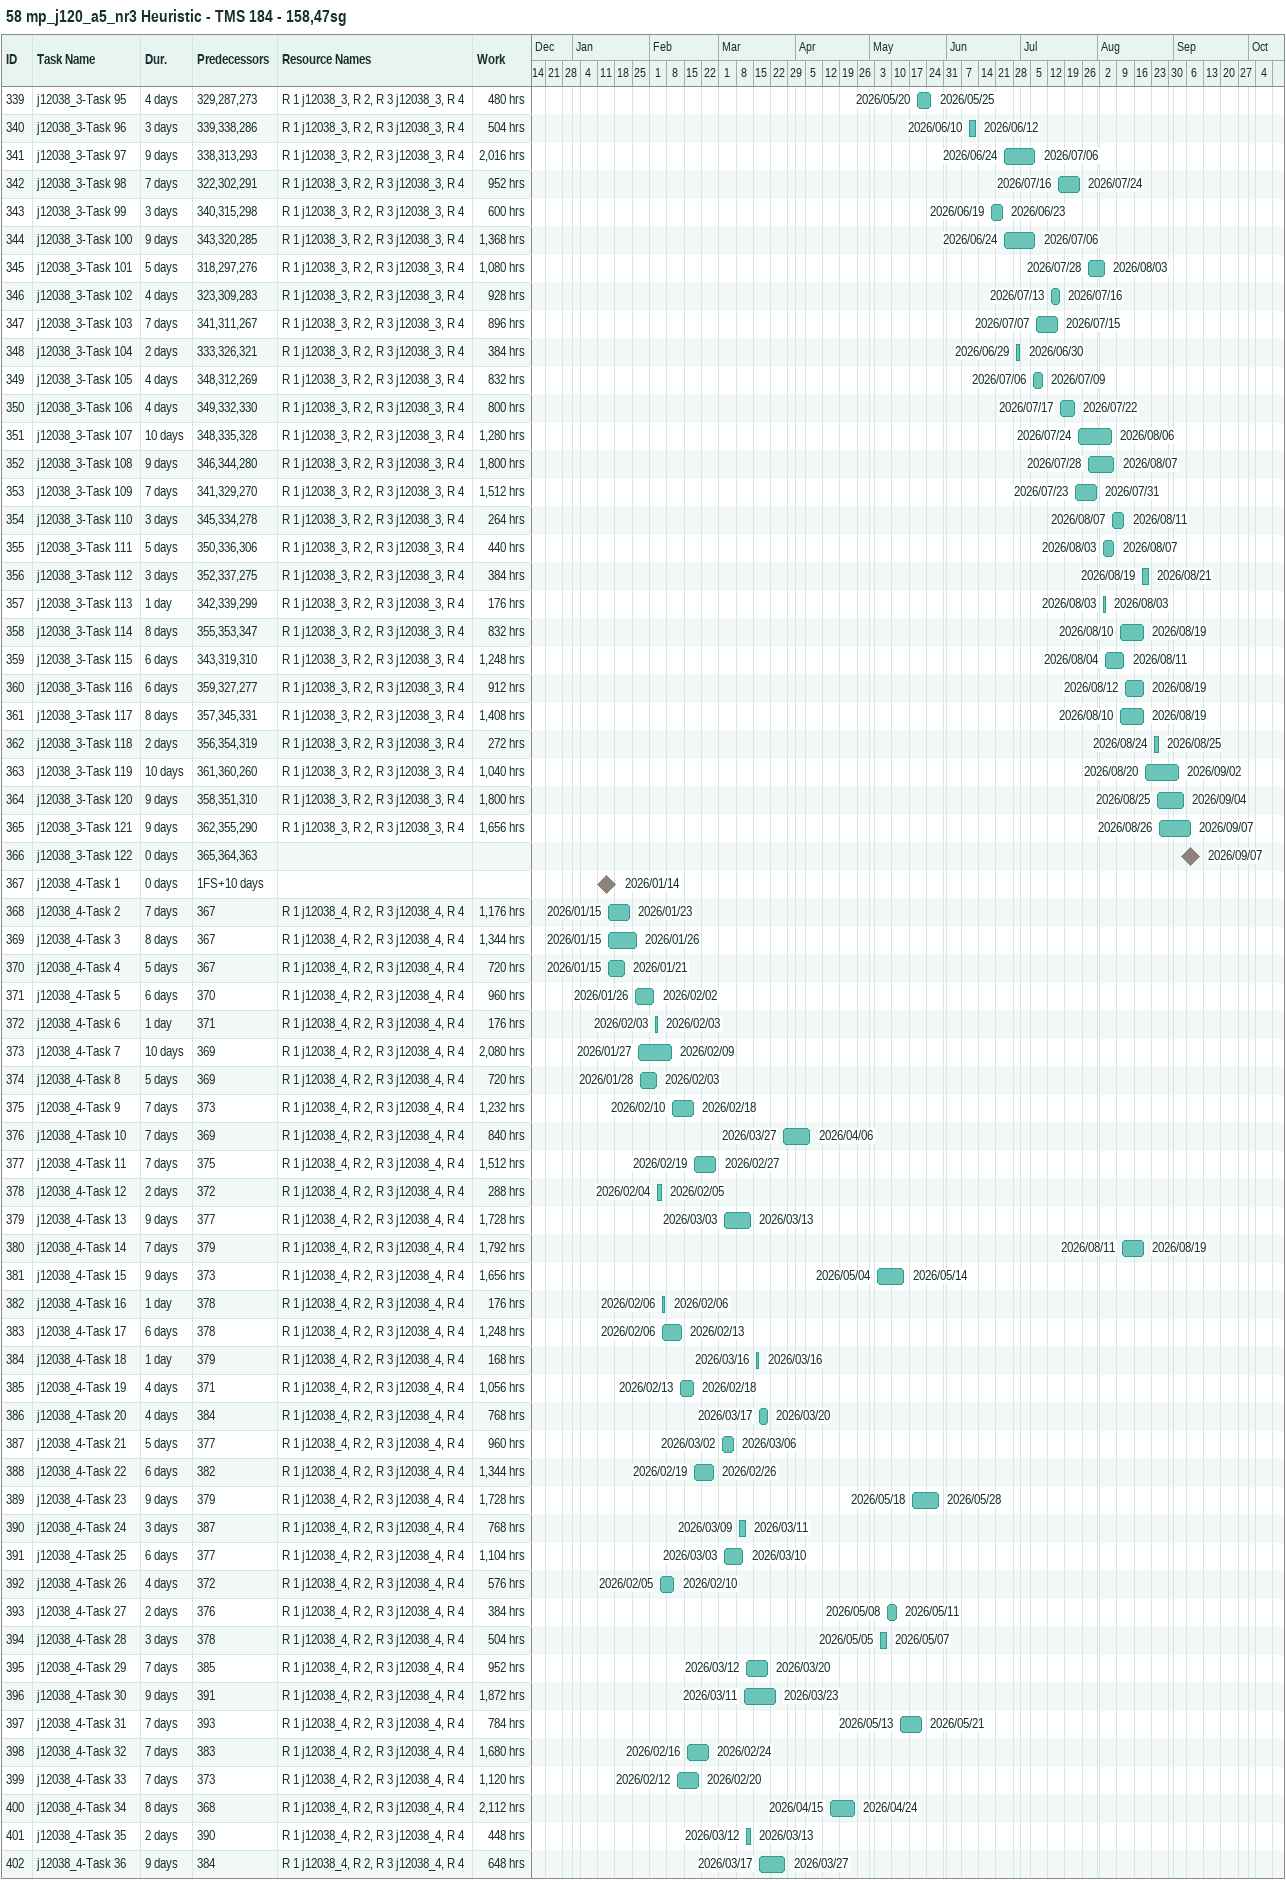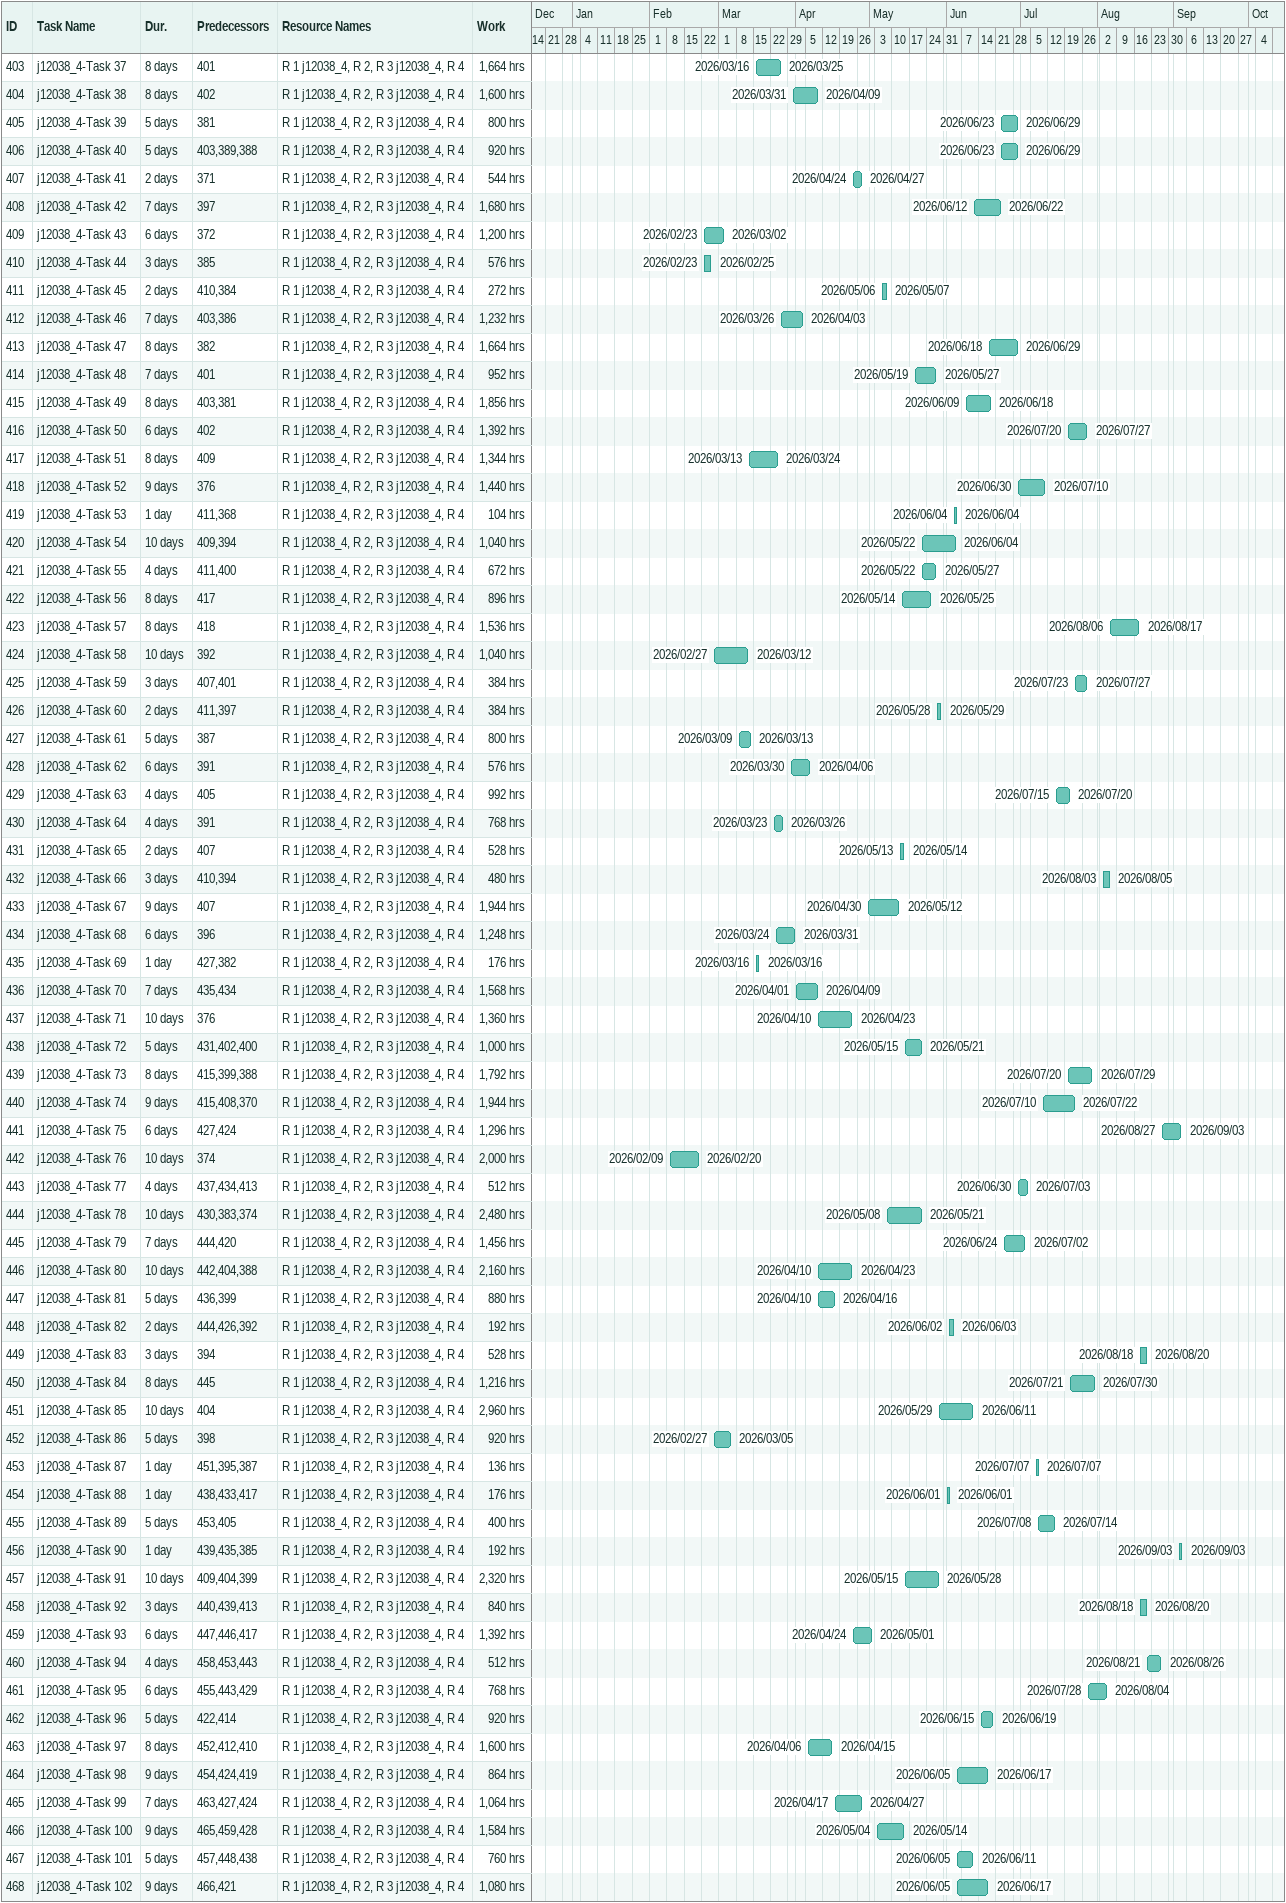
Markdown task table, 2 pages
58 mp_j120_a5_nr3 Heuristic - TMS 184 - 158,47sg

| ID | Task | Duration | Start | Finish | Predecessors | Resources | Work (h) |
|---|---|---|---|---|---|---|---|
| 339 | j12038_3-Task 95 | 4d | 2026-05-20 | 2026-05-25 | 329, 287, 273 | R 1 j12038_3, R 2, R 3 j12038_3, R 4 | 480 |
| 340 | j12038_3-Task 96 | 3d | 2026-06-10 | 2026-06-12 | 339, 338, 286 | R 1 j12038_3, R 2, R 3 j12038_3, R 4 | 504 |
| 341 | j12038_3-Task 97 | 9d | 2026-06-24 | 2026-07-06 | 338, 313, 293 | R 1 j12038_3, R 2, R 3 j12038_3, R 4 | 2016 |
| 342 | j12038_3-Task 98 | 7d | 2026-07-16 | 2026-07-24 | 322, 302, 291 | R 1 j12038_3, R 2, R 3 j12038_3, R 4 | 952 |
| 343 | j12038_3-Task 99 | 3d | 2026-06-19 | 2026-06-23 | 340, 315, 298 | R 1 j12038_3, R 2, R 3 j12038_3, R 4 | 600 |
| 344 | j12038_3-Task 100 | 9d | 2026-06-24 | 2026-07-06 | 343, 320, 285 | R 1 j12038_3, R 2, R 3 j12038_3, R 4 | 1368 |
| 345 | j12038_3-Task 101 | 5d | 2026-07-28 | 2026-08-03 | 318, 297, 276 | R 1 j12038_3, R 2, R 3 j12038_3, R 4 | 1080 |
| 346 | j12038_3-Task 102 | 4d | 2026-07-13 | 2026-07-16 | 323, 309, 283 | R 1 j12038_3, R 2, R 3 j12038_3, R 4 | 928 |
| 347 | j12038_3-Task 103 | 7d | 2026-07-07 | 2026-07-15 | 341, 311, 267 | R 1 j12038_3, R 2, R 3 j12038_3, R 4 | 896 |
| 348 | j12038_3-Task 104 | 2d | 2026-06-29 | 2026-06-30 | 333, 326, 321 | R 1 j12038_3, R 2, R 3 j12038_3, R 4 | 384 |
| 349 | j12038_3-Task 105 | 4d | 2026-07-06 | 2026-07-09 | 348, 312, 269 | R 1 j12038_3, R 2, R 3 j12038_3, R 4 | 832 |
| 350 | j12038_3-Task 106 | 4d | 2026-07-17 | 2026-07-22 | 349, 332, 330 | R 1 j12038_3, R 2, R 3 j12038_3, R 4 | 800 |
| 351 | j12038_3-Task 107 | 10d | 2026-07-24 | 2026-08-06 | 348, 335, 328 | R 1 j12038_3, R 2, R 3 j12038_3, R 4 | 1280 |
| 352 | j12038_3-Task 108 | 9d | 2026-07-28 | 2026-08-07 | 346, 344, 280 | R 1 j12038_3, R 2, R 3 j12038_3, R 4 | 1800 |
| 353 | j12038_3-Task 109 | 7d | 2026-07-23 | 2026-07-31 | 341, 329, 270 | R 1 j12038_3, R 2, R 3 j12038_3, R 4 | 1512 |
| 354 | j12038_3-Task 110 | 3d | 2026-08-07 | 2026-08-11 | 345, 334, 278 | R 1 j12038_3, R 2, R 3 j12038_3, R 4 | 264 |
| 355 | j12038_3-Task 111 | 5d | 2026-08-03 | 2026-08-07 | 350, 336, 306 | R 1 j12038_3, R 2, R 3 j12038_3, R 4 | 440 |
| 356 | j12038_3-Task 112 | 3d | 2026-08-19 | 2026-08-21 | 352, 337, 275 | R 1 j12038_3, R 2, R 3 j12038_3, R 4 | 384 |
| 357 | j12038_3-Task 113 | 1d | 2026-08-03 | 2026-08-03 | 342, 339, 299 | R 1 j12038_3, R 2, R 3 j12038_3, R 4 | 176 |
| 358 | j12038_3-Task 114 | 8d | 2026-08-10 | 2026-08-19 | 355, 353, 347 | R 1 j12038_3, R 2, R 3 j12038_3, R 4 | 832 |
| 359 | j12038_3-Task 115 | 6d | 2026-08-04 | 2026-08-11 | 343, 319, 310 | R 1 j12038_3, R 2, R 3 j12038_3, R 4 | 1248 |
| 360 | j12038_3-Task 116 | 6d | 2026-08-12 | 2026-08-19 | 359, 327, 277 | R 1 j12038_3, R 2, R 3 j12038_3, R 4 | 912 |
| 361 | j12038_3-Task 117 | 8d | 2026-08-10 | 2026-08-19 | 357, 345, 331 | R 1 j12038_3, R 2, R 3 j12038_3, R 4 | 1408 |
| 362 | j12038_3-Task 118 | 2d | 2026-08-24 | 2026-08-25 | 356, 354, 319 | R 1 j12038_3, R 2, R 3 j12038_3, R 4 | 272 |
| 363 | j12038_3-Task 119 | 10d | 2026-08-20 | 2026-09-02 | 361, 360, 260 | R 1 j12038_3, R 2, R 3 j12038_3, R 4 | 1040 |
| 364 | j12038_3-Task 120 | 9d | 2026-08-25 | 2026-09-04 | 358, 351, 310 | R 1 j12038_3, R 2, R 3 j12038_3, R 4 | 1800 |
| 365 | j12038_3-Task 121 | 9d | 2026-08-26 | 2026-09-07 | 362, 355, 290 | R 1 j12038_3, R 2, R 3 j12038_3, R 4 | 1656 |
| 366 | j12038_3-Task 122 | 0d | 2026-09-07 | 2026-09-07 | 365, 364, 363 |  |  |
| 367 | j12038_4-Task 1 | 0d | 2026-01-14 | 2026-01-14 | 1FS+10d |  |  |
| 368 | j12038_4-Task 2 | 7d | 2026-01-15 | 2026-01-23 | 367 | R 1 j12038_4, R 2, R 3 j12038_4, R 4 | 1176 |
| 369 | j12038_4-Task 3 | 8d | 2026-01-15 | 2026-01-26 | 367 | R 1 j12038_4, R 2, R 3 j12038_4, R 4 | 1344 |
| 370 | j12038_4-Task 4 | 5d | 2026-01-15 | 2026-01-21 | 367 | R 1 j12038_4, R 2, R 3 j12038_4, R 4 | 720 |
| 371 | j12038_4-Task 5 | 6d | 2026-01-26 | 2026-02-02 | 370 | R 1 j12038_4, R 2, R 3 j12038_4, R 4 | 960 |
| 372 | j12038_4-Task 6 | 1d | 2026-02-03 | 2026-02-03 | 371 | R 1 j12038_4, R 2, R 3 j12038_4, R 4 | 176 |
| 373 | j12038_4-Task 7 | 10d | 2026-01-27 | 2026-02-09 | 369 | R 1 j12038_4, R 2, R 3 j12038_4, R 4 | 2080 |
| 374 | j12038_4-Task 8 | 5d | 2026-01-28 | 2026-02-03 | 369 | R 1 j12038_4, R 2, R 3 j12038_4, R 4 | 720 |
| 375 | j12038_4-Task 9 | 7d | 2026-02-10 | 2026-02-18 | 373 | R 1 j12038_4, R 2, R 3 j12038_4, R 4 | 1232 |
| 376 | j12038_4-Task 10 | 7d | 2026-03-27 | 2026-04-06 | 369 | R 1 j12038_4, R 2, R 3 j12038_4, R 4 | 840 |
| 377 | j12038_4-Task 11 | 7d | 2026-02-19 | 2026-02-27 | 375 | R 1 j12038_4, R 2, R 3 j12038_4, R 4 | 1512 |
| 378 | j12038_4-Task 12 | 2d | 2026-02-04 | 2026-02-05 | 372 | R 1 j12038_4, R 2, R 3 j12038_4, R 4 | 288 |
| 379 | j12038_4-Task 13 | 9d | 2026-03-03 | 2026-03-13 | 377 | R 1 j12038_4, R 2, R 3 j12038_4, R 4 | 1728 |
| 380 | j12038_4-Task 14 | 7d | 2026-08-11 | 2026-08-19 | 379 | R 1 j12038_4, R 2, R 3 j12038_4, R 4 | 1792 |
| 381 | j12038_4-Task 15 | 9d | 2026-05-04 | 2026-05-14 | 373 | R 1 j12038_4, R 2, R 3 j12038_4, R 4 | 1656 |
| 382 | j12038_4-Task 16 | 1d | 2026-02-06 | 2026-02-06 | 378 | R 1 j12038_4, R 2, R 3 j12038_4, R 4 | 176 |
| 383 | j12038_4-Task 17 | 6d | 2026-02-06 | 2026-02-13 | 378 | R 1 j12038_4, R 2, R 3 j12038_4, R 4 | 1248 |
| 384 | j12038_4-Task 18 | 1d | 2026-03-16 | 2026-03-16 | 379 | R 1 j12038_4, R 2, R 3 j12038_4, R 4 | 168 |
| 385 | j12038_4-Task 19 | 4d | 2026-02-13 | 2026-02-18 | 371 | R 1 j12038_4, R 2, R 3 j12038_4, R 4 | 1056 |
| 386 | j12038_4-Task 20 | 4d | 2026-03-17 | 2026-03-20 | 384 | R 1 j12038_4, R 2, R 3 j12038_4, R 4 | 768 |
| 387 | j12038_4-Task 21 | 5d | 2026-03-02 | 2026-03-06 | 377 | R 1 j12038_4, R 2, R 3 j12038_4, R 4 | 960 |
| 388 | j12038_4-Task 22 | 6d | 2026-02-19 | 2026-02-26 | 382 | R 1 j12038_4, R 2, R 3 j12038_4, R 4 | 1344 |
| 389 | j12038_4-Task 23 | 9d | 2026-05-18 | 2026-05-28 | 379 | R 1 j12038_4, R 2, R 3 j12038_4, R 4 | 1728 |
| 390 | j12038_4-Task 24 | 3d | 2026-03-09 | 2026-03-11 | 387 | R 1 j12038_4, R 2, R 3 j12038_4, R 4 | 768 |
| 391 | j12038_4-Task 25 | 6d | 2026-03-03 | 2026-03-10 | 377 | R 1 j12038_4, R 2, R 3 j12038_4, R 4 | 1104 |
| 392 | j12038_4-Task 26 | 4d | 2026-02-05 | 2026-02-10 | 372 | R 1 j12038_4, R 2, R 3 j12038_4, R 4 | 576 |
| 393 | j12038_4-Task 27 | 2d | 2026-05-08 | 2026-05-11 | 376 | R 1 j12038_4, R 2, R 3 j12038_4, R 4 | 384 |
| 394 | j12038_4-Task 28 | 3d | 2026-05-05 | 2026-05-07 | 378 | R 1 j12038_4, R 2, R 3 j12038_4, R 4 | 504 |
| 395 | j12038_4-Task 29 | 7d | 2026-03-12 | 2026-03-20 | 385 | R 1 j12038_4, R 2, R 3 j12038_4, R 4 | 952 |
| 396 | j12038_4-Task 30 | 9d | 2026-03-11 | 2026-03-23 | 391 | R 1 j12038_4, R 2, R 3 j12038_4, R 4 | 1872 |
| 397 | j12038_4-Task 31 | 7d | 2026-05-13 | 2026-05-21 | 393 | R 1 j12038_4, R 2, R 3 j12038_4, R 4 | 784 |
| 398 | j12038_4-Task 32 | 7d | 2026-02-16 | 2026-02-24 | 383 | R 1 j12038_4, R 2, R 3 j12038_4, R 4 | 1680 |
| 399 | j12038_4-Task 33 | 7d | 2026-02-12 | 2026-02-20 | 373 | R 1 j12038_4, R 2, R 3 j12038_4, R 4 | 1120 |
| 400 | j12038_4-Task 34 | 8d | 2026-04-15 | 2026-04-24 | 368 | R 1 j12038_4, R 2, R 3 j12038_4, R 4 | 2112 |
| 401 | j12038_4-Task 35 | 2d | 2026-03-12 | 2026-03-13 | 390 | R 1 j12038_4, R 2, R 3 j12038_4, R 4 | 448 |
| 402 | j12038_4-Task 36 | 9d | 2026-03-17 | 2026-03-27 | 384 | R 1 j12038_4, R 2, R 3 j12038_4, R 4 | 648 |
| 403 | j12038_4-Task 37 | 8d | 2026-03-16 | 2026-03-25 | 401 | R 1 j12038_4, R 2, R 3 j12038_4, R 4 | 1664 |
| 404 | j12038_4-Task 38 | 8d | 2026-03-31 | 2026-04-09 | 402 | R 1 j12038_4, R 2, R 3 j12038_4, R 4 | 1600 |
| 405 | j12038_4-Task 39 | 5d | 2026-06-23 | 2026-06-29 | 381 | R 1 j12038_4, R 2, R 3 j12038_4, R 4 | 800 |
| 406 | j12038_4-Task 40 | 5d | 2026-06-23 | 2026-06-29 | 403, 389, 388 | R 1 j12038_4, R 2, R 3 j12038_4, R 4 | 920 |
| 407 | j12038_4-Task 41 | 2d | 2026-04-24 | 2026-04-27 | 371 | R 1 j12038_4, R 2, R 3 j12038_4, R 4 | 544 |
| 408 | j12038_4-Task 42 | 7d | 2026-06-12 | 2026-06-22 | 397 | R 1 j12038_4, R 2, R 3 j12038_4, R 4 | 1680 |
| 409 | j12038_4-Task 43 | 6d | 2026-02-23 | 2026-03-02 | 372 | R 1 j12038_4, R 2, R 3 j12038_4, R 4 | 1200 |
| 410 | j12038_4-Task 44 | 3d | 2026-02-23 | 2026-02-25 | 385 | R 1 j12038_4, R 2, R 3 j12038_4, R 4 | 576 |
| 411 | j12038_4-Task 45 | 2d | 2026-05-06 | 2026-05-07 | 410, 384 | R 1 j12038_4, R 2, R 3 j12038_4, R 4 | 272 |
| 412 | j12038_4-Task 46 | 7d | 2026-03-26 | 2026-04-03 | 403, 386 | R 1 j12038_4, R 2, R 3 j12038_4, R 4 | 1232 |
| 413 | j12038_4-Task 47 | 8d | 2026-06-18 | 2026-06-29 | 382 | R 1 j12038_4, R 2, R 3 j12038_4, R 4 | 1664 |
| 414 | j12038_4-Task 48 | 7d | 2026-05-19 | 2026-05-27 | 401 | R 1 j12038_4, R 2, R 3 j12038_4, R 4 | 952 |
| 415 | j12038_4-Task 49 | 8d | 2026-06-09 | 2026-06-18 | 403, 381 | R 1 j12038_4, R 2, R 3 j12038_4, R 4 | 1856 |
| 416 | j12038_4-Task 50 | 6d | 2026-07-20 | 2026-07-27 | 402 | R 1 j12038_4, R 2, R 3 j12038_4, R 4 | 1392 |
| 417 | j12038_4-Task 51 | 8d | 2026-03-13 | 2026-03-24 | 409 | R 1 j12038_4, R 2, R 3 j12038_4, R 4 | 1344 |
| 418 | j12038_4-Task 52 | 9d | 2026-06-30 | 2026-07-10 | 376 | R 1 j12038_4, R 2, R 3 j12038_4, R 4 | 1440 |
| 419 | j12038_4-Task 53 | 1d | 2026-06-04 | 2026-06-04 | 411, 368 | R 1 j12038_4, R 2, R 3 j12038_4, R 4 | 104 |
| 420 | j12038_4-Task 54 | 10d | 2026-05-22 | 2026-06-04 | 409, 394 | R 1 j12038_4, R 2, R 3 j12038_4, R 4 | 1040 |
| 421 | j12038_4-Task 55 | 4d | 2026-05-22 | 2026-05-27 | 411, 400 | R 1 j12038_4, R 2, R 3 j12038_4, R 4 | 672 |
| 422 | j12038_4-Task 56 | 8d | 2026-05-14 | 2026-05-25 | 417 | R 1 j12038_4, R 2, R 3 j12038_4, R 4 | 896 |
| 423 | j12038_4-Task 57 | 8d | 2026-08-06 | 2026-08-17 | 418 | R 1 j12038_4, R 2, R 3 j12038_4, R 4 | 1536 |
| 424 | j12038_4-Task 58 | 10d | 2026-02-27 | 2026-03-12 | 392 | R 1 j12038_4, R 2, R 3 j12038_4, R 4 | 1040 |
| 425 | j12038_4-Task 59 | 3d | 2026-07-23 | 2026-07-27 | 407, 401 | R 1 j12038_4, R 2, R 3 j12038_4, R 4 | 384 |
| 426 | j12038_4-Task 60 | 2d | 2026-05-28 | 2026-05-29 | 411, 397 | R 1 j12038_4, R 2, R 3 j12038_4, R 4 | 384 |
| 427 | j12038_4-Task 61 | 5d | 2026-03-09 | 2026-03-13 | 387 | R 1 j12038_4, R 2, R 3 j12038_4, R 4 | 800 |
| 428 | j12038_4-Task 62 | 6d | 2026-03-30 | 2026-04-06 | 391 | R 1 j12038_4, R 2, R 3 j12038_4, R 4 | 576 |
| 429 | j12038_4-Task 63 | 4d | 2026-07-15 | 2026-07-20 | 405 | R 1 j12038_4, R 2, R 3 j12038_4, R 4 | 992 |
| 430 | j12038_4-Task 64 | 4d | 2026-03-23 | 2026-03-26 | 391 | R 1 j12038_4, R 2, R 3 j12038_4, R 4 | 768 |
| 431 | j12038_4-Task 65 | 2d | 2026-05-13 | 2026-05-14 | 407 | R 1 j12038_4, R 2, R 3 j12038_4, R 4 | 528 |
| 432 | j12038_4-Task 66 | 3d | 2026-08-03 | 2026-08-05 | 410, 394 | R 1 j12038_4, R 2, R 3 j12038_4, R 4 | 480 |
| 433 | j12038_4-Task 67 | 9d | 2026-04-30 | 2026-05-12 | 407 | R 1 j12038_4, R 2, R 3 j12038_4, R 4 | 1944 |
| 434 | j12038_4-Task 68 | 6d | 2026-03-24 | 2026-03-31 | 396 | R 1 j12038_4, R 2, R 3 j12038_4, R 4 | 1248 |
| 435 | j12038_4-Task 69 | 1d | 2026-03-16 | 2026-03-16 | 427, 382 | R 1 j12038_4, R 2, R 3 j12038_4, R 4 | 176 |
| 436 | j12038_4-Task 70 | 7d | 2026-04-01 | 2026-04-09 | 435, 434 | R 1 j12038_4, R 2, R 3 j12038_4, R 4 | 1568 |
| 437 | j12038_4-Task 71 | 10d | 2026-04-10 | 2026-04-23 | 376 | R 1 j12038_4, R 2, R 3 j12038_4, R 4 | 1360 |
| 438 | j12038_4-Task 72 | 5d | 2026-05-15 | 2026-05-21 | 431, 402, 400 | R 1 j12038_4, R 2, R 3 j12038_4, R 4 | 1000 |
| 439 | j12038_4-Task 73 | 8d | 2026-07-20 | 2026-07-29 | 415, 399, 388 | R 1 j12038_4, R 2, R 3 j12038_4, R 4 | 1792 |
| 440 | j12038_4-Task 74 | 9d | 2026-07-10 | 2026-07-22 | 415, 408, 370 | R 1 j12038_4, R 2, R 3 j12038_4, R 4 | 1944 |
| 441 | j12038_4-Task 75 | 6d | 2026-08-27 | 2026-09-03 | 427, 424 | R 1 j12038_4, R 2, R 3 j12038_4, R 4 | 1296 |
| 442 | j12038_4-Task 76 | 10d | 2026-02-09 | 2026-02-20 | 374 | R 1 j12038_4, R 2, R 3 j12038_4, R 4 | 2000 |
| 443 | j12038_4-Task 77 | 4d | 2026-06-30 | 2026-07-03 | 437, 434, 413 | R 1 j12038_4, R 2, R 3 j12038_4, R 4 | 512 |
| 444 | j12038_4-Task 78 | 10d | 2026-05-08 | 2026-05-21 | 430, 383, 374 | R 1 j12038_4, R 2, R 3 j12038_4, R 4 | 2480 |
| 445 | j12038_4-Task 79 | 7d | 2026-06-24 | 2026-07-02 | 444, 420 | R 1 j12038_4, R 2, R 3 j12038_4, R 4 | 1456 |
| 446 | j12038_4-Task 80 | 10d | 2026-04-10 | 2026-04-23 | 442, 404, 388 | R 1 j12038_4, R 2, R 3 j12038_4, R 4 | 2160 |
| 447 | j12038_4-Task 81 | 5d | 2026-04-10 | 2026-04-16 | 436, 399 | R 1 j12038_4, R 2, R 3 j12038_4, R 4 | 880 |
| 448 | j12038_4-Task 82 | 2d | 2026-06-02 | 2026-06-03 | 444, 426, 392 | R 1 j12038_4, R 2, R 3 j12038_4, R 4 | 192 |
| 449 | j12038_4-Task 83 | 3d | 2026-08-18 | 2026-08-20 | 394 | R 1 j12038_4, R 2, R 3 j12038_4, R 4 | 528 |
| 450 | j12038_4-Task 84 | 8d | 2026-07-21 | 2026-07-30 | 445 | R 1 j12038_4, R 2, R 3 j12038_4, R 4 | 1216 |
| 451 | j12038_4-Task 85 | 10d | 2026-05-29 | 2026-06-11 | 404 | R 1 j12038_4, R 2, R 3 j12038_4, R 4 | 2960 |
| 452 | j12038_4-Task 86 | 5d | 2026-02-27 | 2026-03-05 | 398 | R 1 j12038_4, R 2, R 3 j12038_4, R 4 | 920 |
| 453 | j12038_4-Task 87 | 1d | 2026-07-07 | 2026-07-07 | 451, 395, 387 | R 1 j12038_4, R 2, R 3 j12038_4, R 4 | 136 |
| 454 | j12038_4-Task 88 | 1d | 2026-06-01 | 2026-06-01 | 438, 433, 417 | R 1 j12038_4, R 2, R 3 j12038_4, R 4 | 176 |
| 455 | j12038_4-Task 89 | 5d | 2026-07-08 | 2026-07-14 | 453, 405 | R 1 j12038_4, R 2, R 3 j12038_4, R 4 | 400 |
| 456 | j12038_4-Task 90 | 1d | 2026-09-03 | 2026-09-03 | 439, 435, 385 | R 1 j12038_4, R 2, R 3 j12038_4, R 4 | 192 |
| 457 | j12038_4-Task 91 | 10d | 2026-05-15 | 2026-05-28 | 409, 404, 399 | R 1 j12038_4, R 2, R 3 j12038_4, R 4 | 2320 |
| 458 | j12038_4-Task 92 | 3d | 2026-08-18 | 2026-08-20 | 440, 439, 413 | R 1 j12038_4, R 2, R 3 j12038_4, R 4 | 840 |
| 459 | j12038_4-Task 93 | 6d | 2026-04-24 | 2026-05-01 | 447, 446, 417 | R 1 j12038_4, R 2, R 3 j12038_4, R 4 | 1392 |
| 460 | j12038_4-Task 94 | 4d | 2026-08-21 | 2026-08-26 | 458, 453, 443 | R 1 j12038_4, R 2, R 3 j12038_4, R 4 | 512 |
| 461 | j12038_4-Task 95 | 6d | 2026-07-28 | 2026-08-04 | 455, 443, 429 | R 1 j12038_4, R 2, R 3 j12038_4, R 4 | 768 |
| 462 | j12038_4-Task 96 | 5d | 2026-06-15 | 2026-06-19 | 422, 414 | R 1 j12038_4, R 2, R 3 j12038_4, R 4 | 920 |
| 463 | j12038_4-Task 97 | 8d | 2026-04-06 | 2026-04-15 | 452, 412, 410 | R 1 j12038_4, R 2, R 3 j12038_4, R 4 | 1600 |
| 464 | j12038_4-Task 98 | 9d | 2026-06-05 | 2026-06-17 | 454, 424, 419 | R 1 j12038_4, R 2, R 3 j12038_4, R 4 | 864 |
| 465 | j12038_4-Task 99 | 7d | 2026-04-17 | 2026-04-27 | 463, 427, 424 | R 1 j12038_4, R 2, R 3 j12038_4, R 4 | 1064 |
| 466 | j12038_4-Task 100 | 9d | 2026-05-04 | 2026-05-14 | 465, 459, 428 | R 1 j12038_4, R 2, R 3 j12038_4, R 4 | 1584 |
| 467 | j12038_4-Task 101 | 5d | 2026-06-05 | 2026-06-11 | 457, 448, 438 | R 1 j12038_4, R 2, R 3 j12038_4, R 4 | 760 |
| 468 | j12038_4-Task 102 | 9d | 2026-06-05 | 2026-06-17 | 466, 421 | R 1 j12038_4, R 2, R 3 j12038_4, R 4 | 1080 |
